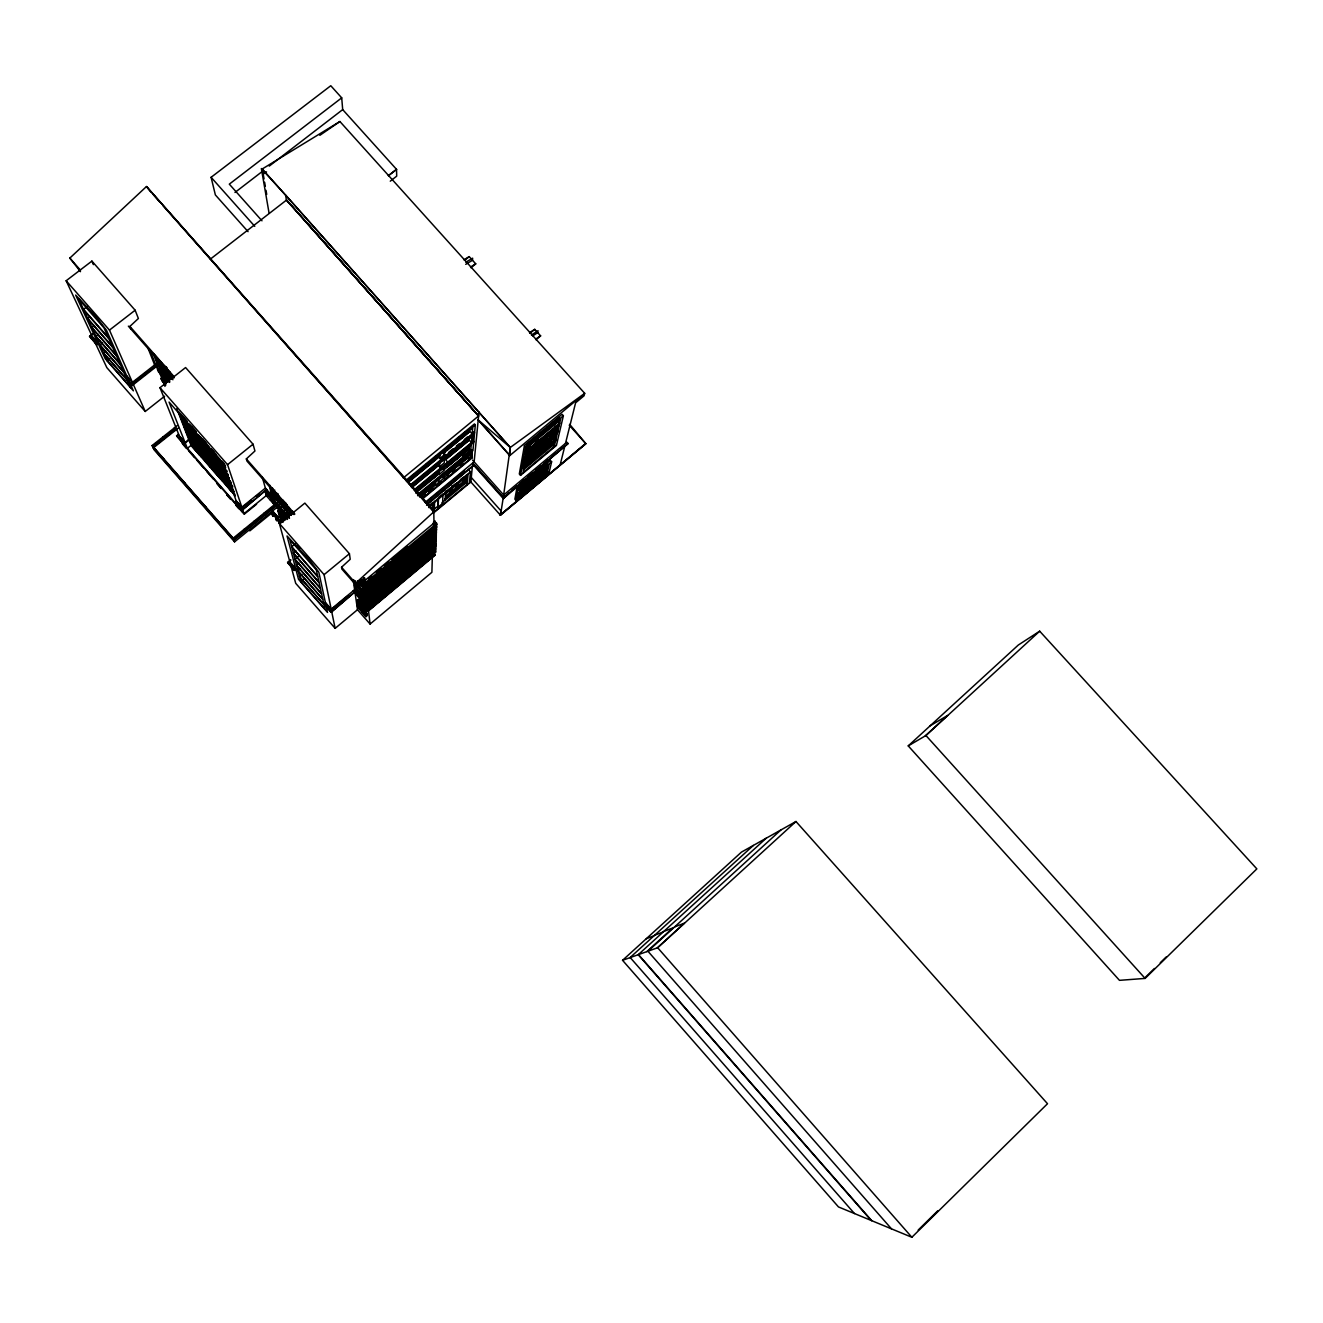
<?xml version="1.0" encoding="UTF-8"?>
<svg xmlns="http://www.w3.org/2000/svg" width="1323" height="1323" viewBox="0 0 1323 1323"><rect width="100%" height="100%" fill="white"/><g stroke="black" fill="none" stroke-linecap="round" stroke-linejoin="round"><path stroke-width="1.5" d="M428.635 360.137L286.611 200.005L210.324 259.143M419.887 495.86L425.857 490.916L425.874 488.948M425.989 481.125L425.956 483.077L424.948 481.952M426.932 482.267L426.965 480.315L434.407 474.18L434.341 476.164M431.695 484.284L426.849 488.137L426.816 490.122L434.076 484.119L434.126 482.118M432.373 555.395L431.893 572.297L370.093 624.059L357.491 609.721L355.077 592.886M433.249 524.999L433.283 523.676L433.944 524.421M433.994 523.098L433.795 511.786L162.729 205.363M411.436 487.559L435.019 468.11L435.118 464.737M408.129 482.134L435.201 459.842L435.3 456.418M434.589 501.367L434.374 508.809L433.712 508.065M419.771 497.134L435.085 484.466L435.151 482.167M435.366 476.512L416.381 491.147L435.366 476.512L435.432 474.213M364.321 584.915L436.788 524.636L434.854 521.08L433.332 522.337M370.093 624.059L368.141 607.522L435.846 550.947L435.813 552.138L366.802 609.837L368.042 611.259L435.052 555.247L433.845 552.915M434.672 547.143L435.895 549.756L368.009 606.447L365.065 603.09L364.933 602.015L436.143 542.48L434.92 539.817M434.754 544.729L435.978 547.358L367.761 604.313L364.668 599.865L367.761 604.313M436.061 544.927L434.837 542.281L436.061 544.927L365.991 603.238L366.124 604.313L367.596 603.073M365.595 599.981L365.462 598.889L436.243 540.016L435.002 537.32M435.085 534.806L436.325 537.518L365.198 596.69L365.33 597.798M435.168 532.259L436.425 534.988L364.123 595.466L367.248 599.981L364.123 595.466M435.25 529.696L436.507 532.441L364.652 592.224L364.784 593.349L436.458 533.715M364.503 591.083L364.371 589.942L436.607 529.861L435.35 527.1M436.64 528.572L364.238 588.801L364.09 587.66L436.689 527.265L436.739 525.959L365.495 585.246L365.644 586.42L362.403 581.723M436.788 524.636L434.854 521.08M443.007 493.777L442.577 503.401L438.161 507.056L437.863 498.754M443.999 474.692L443.85 478.231L438.806 482.399L438.938 478.876M444.032 466.986L443.866 470.525L439.153 474.428L439.269 470.905M444.363 459.098L444.197 462.951L439.55 466.787L439.683 462.951M444.726 450.68L444.545 454.583L439.798 458.486L440.013 452.681M438.161 507.056L438.508 497.498L441.502 495.017M446.777 455.129L446.612 458.552L468.325 440.642L467.548 439.765L445.818 457.675M445.272 494.008L445.404 491.131M445.239 499.796L445.619 492.222M468.375 447.025L468.177 449.423L446.942 466.969L447.091 463.844M467.681 455.277L467.466 457.692L446.86 474.725L446.926 471.55M449.82 492.834L450.068 488.567L450.713 493.826L449.82 492.834L445.57 496.357M457.609 483.771L451.887 488.799L451.623 493.066L450.911 489.212M452.731 459.048L452.615 461.082L451.341 459.66M451.904 488.501L452.086 485.607M453.591 460.272L453.706 458.238M455.592 464.39L460.106 460.652L459.957 462.703L453.954 467.697L454.087 465.646M456.402 487.377L456.7 483.06L457.278 488.369L456.402 487.377L450.746 492.073M460.487 479.637L463.331 477.289L464.224 478.281L458.519 483.308L458.205 487.608L457.526 483.738M460.206 454.798L460.354 452.764M461.33 451.953L461.181 454.004L459.924 452.582M462.967 481.936L463.315 477.586L463.844 482.928L462.967 481.936L457.311 486.616M444.578 499.052L464.29 482.697L464.671 478.05L465.349 478.794M465.613 475.652L464.952 483.441L464.29 482.697M441.998 502.757L465.845 482.978L466.523 475.007M443.486 477.835L468.408 457.229L468.722 453.557M443.503 470.112L469.119 448.96L469.433 445.289M432.902 512.911L467.168 484.466L468.044 474.51L429.975 506.064M422.384 498.308L469.946 458.965L470.442 453.475L420.532 494.736M417.407 494.736L470.69 450.713L471.17 445.239L415.802 490.949M471.6 455.079L472.096 449.721L472.261 457.791L423.128 498.44M473.799 441.386L474.51 433.679L473.651 432.72L472.939 440.443L473.799 441.386L414.909 489.99M469.384 483.292L470.442 471.815L468.425 469.549M414.033 489.923L472.857 441.419L473.7 442.362L473.039 449.539L418.101 494.934M411.519 484.731L474.593 432.737L475.321 424.898L474.461 423.922L405.748 480.481M472.41 465.878L470.889 481.952L433.497 512.993M472.724 463.05L503.484 497.564M478.976 412.065L474.147 461.826L425.047 502.492M569.684 424.369L585.857 443.718L500.243 514.994L500.904 510.761L471.302 477.504M470.145 481.175L500.474 515.242L503.451 496.423M565.5 443.354L575.588 402.837L584.071 395.775L584.7 393.328L339.912 121.518L262.268 168.964L510.281 447.472L503.666 495L566.889 442.196L568.113 443.552L503.335 498.589L508.859 492.768M527.116 450.895L523.081 472.609L554.254 446.579L560.704 418.696L528.059 445.851L527.116 450.895L559.48 423.955M524.421 445.586L519.311 473.981L520.551 475.37L556.421 445.438L563.383 415.736L562.077 414.281L524.421 445.586L525.727 447.058L520.551 475.37M516.797 488.501L514.879 499.168L516.069 500.507L549.028 472.906L551.625 461.76L550.401 460.404L516.797 488.501L518.004 489.874L516.069 500.507M526.885 445.95L527.216 444.148M518.467 497.895L520.501 486.484L527.96 480.249L527.182 484.201L519.757 490.403L518.963 489.51L549.144 464.456L546.945 474.047L518.467 497.895L518.55 493.529M547.557 464.853L545.523 473.832L518.831 496.175L518.765 492.636M519.311 489.758L519.84 486.847L522.8 484.383M532.375 453.954L532.044 455.674L530.771 454.269M532.441 453.624L532.789 451.904M533.797 446.711L533.45 448.464L532.177 447.025L525.248 452.797M534.211 444.594L533.864 446.364L525.529 453.309M535.269 439.269L534.905 441.072L533.599 439.616L530.804 441.948M526.322 488.551L525.529 487.658L518.169 493.826L518.963 494.719L526.322 488.551L527.083 484.648L519.674 490.85L518.881 489.957M543.637 448.53L544.894 449.936L531.829 460.834L531.383 463.1L530.126 461.694M533.004 454.88L532.078 451.738M533.748 451.093L533.417 452.83L532.144 451.408M534.773 445.884L534.426 447.654L533.152 446.215L540.578 440.03M535.898 440.245L536.245 438.442M527.679 487.41L528.456 483.507L536.146 477.074L535.319 481.026L527.679 487.41L526.885 486.517L534.525 480.133L535.352 476.181M527.745 482.151L528.555 483.06L529.349 479.091M528.555 483.06L536.245 476.627L537.088 472.609M538.478 471.451L537.618 475.47L545.291 469.053L546.201 464.985L543.108 467.581M544.894 449.936L544.398 452.234L543.158 450.829M545.473 447.273L544.977 449.605L531.896 460.503L530.639 459.114M546.597 442.114L546.217 443.866L544.944 442.461M548.185 434.721L547.805 436.524L546.515 435.085M548.648 432.571L548.268 434.391L534.839 445.553M549.822 427.147L549.425 428.999L548.135 427.544L545.126 430.041M546.432 446.479L545.919 448.811L553.179 442.758L551.923 441.353M547.176 443.073L547.557 441.32M547.623 440.972L550.963 436.755M549.161 433.911L548.764 435.714L547.49 434.275M550.815 426.337L550.418 428.172L549.111 426.734M535.881 478.992L543.488 472.625L544.381 468.607L544.299 473.502L536.675 479.885L537.518 475.933L545.192 469.516M518.236 495.497L544.911 473.171L546.945 464.175L528.704 479.439L529.299 480.117M554.916 428.106L555.313 426.287L556.603 427.726L556.189 429.528L554.916 428.106L548.979 433.051M517.872 497.216L546.349 473.369L548.102 465.696M551.856 441.684L553.113 443.089L552.584 445.404L551.327 444.015M554.899 435.184L554.502 436.954L553.229 435.548M554.982 434.854L555.395 433.068M558.356 420.069L557.926 421.921L556.636 420.482M523.379 469.897L553.014 445.19L554.238 439.831L555.495 441.237M524.751 462.521L554.767 437.516L555.594 433.911M526.008 455.459L556.454 430.107L557.297 426.403M560.026 465.365L564.656 446.761M918.162 1230.076L937.775 1210.777M911.861 1237.27L1047.518 1103.729L795.966 821.5L741.426 852.128L622.554 960.316L838.484 1206.94L911.861 1237.27L657.663 947.731L622.554 960.316M1145.701 977.052L1154.45 968.469M1160.271 962.747L1166.109 957.025M1145.123 978.408L1256.85 868.88L1039.68 631.187L1018.346 644.996L908.24 745.891L1119.473 980.343L1145.123 978.408L925.935 735.505L908.24 745.891M80.488 271.678L69.838 258.084L146.473 186.526L434.407 511.273L355.622 583.228L355.87 585.014L364.602 577.754L364.933 580.516L363.66 578.052L365.446 580.086L434.804 522.403M131.01 329.162L129.886 326.401L138.386 318.496L135.144 310.227L91.899 261.094L66.15 280.757L92.246 336.489L97.902 342.938L96.397 344.112L89.534 336.274L92.709 333.826M293.987 514.597L247.021 461.165L246.343 458.899L254.942 450.994L253.04 444.197L185.584 367.546L159.984 387.689L179.25 435.763M925.323 735.869L947.582 715.445L930.201 725.781M925.935 735.505L1039.68 631.187M355.87 585.014L341.847 569.055L341.549 567.22L350.215 559.282L349.421 553.725L304.869 503.104L279.467 523.809L289.902 562.01L295.691 568.625L294.351 570.428L295.839 569.204L291.209 563.912M780.868 829.984L647.923 951.237L891.47 1228.835M657.333 947.863L684.454 923.107L674.482 927.01M657.663 947.731L795.966 821.5M629.963 957.67L753.366 845.43M766.232 838.203L638.215 954.71L871.162 1220.451M646.815 951.617L672.795 927.936L663.683 931.491M368.505 608.894L366.835 610.151L366.703 609.01M368.042 611.259L358.202 599.501L356.747 600.708L357.078 602.99L365.429 612.499L366.868 611.309L366.587 609.06M435.085 554.304L367.662 611.094L373.913 605.868M512.034 490.122L516.78 486.153M519.939 483.507L524.685 479.538M527.86 476.892L532.607 472.923M535.765 470.277L540.512 466.324M543.67 463.678L548.417 459.709M551.592 457.063L556.338 453.094M561.084 449.125L564.243 446.479M377.022 603.255L434.142 555.528L433.332 554.254M568.113 443.552L503.352 497.696L474.742 465.58M365.032 614.782L366.454 613.591M358.252 606.463L365.115 615.493L367.149 613.558L361.212 606.81M357.69 607.224L359.112 606.033L358.847 604.098L357.408 605.306L357.69 607.224L365.958 616.65L367.381 615.46L367.149 613.558M522.635 485.442L519.575 488.005L520.187 488.683M525.678 482.895L539.387 471.435M542.447 468.871L547.011 465.051M518.004 489.874L551.625 461.76M539.784 472.46L544.381 468.607M524.288 491.28L529.002 487.344M500.243 514.994L585.626 443.47M500.474 515.242L585.857 443.718L569.237 425.196M363.56 590.984L366.719 595.548L363.693 592.109L365.082 589.711M525.942 455.84L547.242 438.111M550.285 435.581L554.85 431.778M358.335 582.087L366.19 591.034L366.058 589.876L436.557 531.151M539.47 445.223L524.272 457.874L525.562 459.313M542.513 442.692L547.061 438.889M363.693 592.109L365.214 590.852M527.232 455.724L531.796 451.937M534.839 449.407L539.387 445.619M359.707 596.293L361.179 595.052M365.346 591.976L363.974 594.341L366.984 597.764L354.101 582.153L353.77 579.838M523.925 459.957L557.644 431.926M524.206 460.487L557.463 432.72L556.189 431.298M524.14 460.817L557.363 433.117M359.939 597.963L361.411 596.739L357.971 592.82L356.499 594.044L356.251 592.357L363.378 601.882L364.85 600.642L362.552 598.046M365.049 596.425L363.56 597.665L363.279 595.449L364.768 594.209M524.9 461.777L554.949 436.722L556.206 438.145M357.607 601.882L359.046 600.675L365.81 608.365L366.024 610.135L364.586 611.342L364.354 609.572L357.607 601.882L357.855 603.685L359.294 602.478L359.046 600.675M365.578 595.201L436.375 536.262M524.685 462.901L551.526 440.526M357.078 602.99L358.516 601.8L358.202 599.501M357.739 602.792L359.178 601.585M526.058 462.703L535.583 454.451M538.742 451.821L543.472 447.869M366.024 597.516L364.52 598.773L365.892 596.425M366.851 596.656L436.276 538.759M524.371 465.63L555.941 439.302M555.759 440.079L524.239 466.374L522.982 464.952M523.776 466.986L555.677 440.476M363.263 601.055L366.157 598.624M522.8 468.094L530.936 461.314M364.238 603.073L363.974 600.923L365.446 599.683L365.71 601.849L364.238 603.073L355.705 593.349L355.391 591.149L356.863 589.926M522.75 468.408L530.87 461.628L530.424 463.893L529.183 462.488M553.113 443.089L545.853 449.142L545.341 451.441L544.1 450.052M367.116 598.872L436.193 541.256M364.801 600.94L366.273 599.699M367.215 599.832L365.859 602.163M358.45 607.919L359.889 606.728L363.213 610.515L361.791 611.706M360.981 605.736L362.419 604.528M365.065 603.09L436.11 543.72M291.077 566.36L295.707 583.327L335.149 628.359L357.491 609.721M361.229 607.522L362.667 606.314L366.868 611.309M365.33 605.223L366.669 602.941M374.31 597.549L377.419 594.953M399.116 576.828L417.721 561.299M420.83 558.719L425.477 554.833M428.569 552.237L433.233 548.367M367.629 603.238L436.011 546.151M361.592 610.267L363.015 609.076M366.388 606.43L367.86 605.206M368.009 606.447L367.893 605.388L435.929 548.565M364.354 609.572L365.81 608.365M365.429 612.499L365.148 610.267L388.532 590.769M391.674 588.156L405.764 576.365M408.906 573.752L413.603 569.816M416.745 567.203L421.442 563.284M424.567 560.654L429.28 556.735M354.101 582.153L355.606 580.896M364.387 597.665L367.513 602.163L354.911 587.825L354.581 585.576L356.085 584.319M366.008 584.799L362.254 580.532L363.808 579.242M526.752 444.379L535.683 437.103M536.675 436.276L544.249 429.975M546.961 427.577L559.397 417.241M359.724 583.84L358.202 585.113L361.956 590.885L364.933 588.57M355.589 587.66L357.094 586.42L355.722 588.52L355.474 586.8M362.535 582.103L360.997 583.377L361.229 585.163L357.657 581.111M525.727 447.058L563.383 415.736M354.614 589.661L331.197 609.142L324.085 574.662L278.971 523.015L277.598 517.955L279.021 516.797L283.089 521.427M348.528 595.35L331.296 609.671L335.149 628.359M358.434 586.866L359.955 585.609M363.66 585.146L362.138 586.42L361.841 584.105L363.378 582.815M365.065 581.707L363.66 584.171L436.838 523.313M368.704 578.697L371.813 576.1M376.46 572.231L381.123 568.361M384.232 565.764L388.896 561.895M392.005 559.315L407.534 546.382M362.7 584.071L365.909 588.735L362.849 585.246L364.238 582.798M527.513 447.372L558.372 421.69L559.679 423.145L527.265 450.118L525.959 448.662M527.364 448.166L530.44 445.603M535.071 441.75L538.147 439.186M331.064 612.317L354.382 592.307L331.064 612.317L324.019 604.264L325.491 603.04L330.138 608.332M364.652 586.271L363.13 587.544L364.52 585.13M355.705 593.349L357.177 592.125M356.383 593.2L357.855 591.976M361.741 589.132L363.263 587.875M559.298 424.848L526.984 451.738L525.678 450.3M549.243 433.564L556.685 427.379M367.083 593.944L363.412 589.843L364.801 587.429M525.463 453.64L559.116 425.593M359.195 592.489L360.683 591.249M362.568 589.843L364.09 588.586L364.354 590.852L362.849 592.109L362.568 589.843L356.284 582.699M392.948 564.921L432.174 532.259M526.157 454.699L556.636 429.297L557.926 430.736M446.86 474.725L467.466 457.692M426.618 502.194L464.704 470.657M448.067 484.797L451.226 482.184M455.955 478.264L459.114 475.668M426.601 504.245L474.296 464.737L426.585 505.27M429.462 505.369L432.489 502.856L433.365 503.865L428.834 507.619M445.801 491.809L450.085 488.27M452.433 486.318L455.294 483.953M429.198 506.014L470.442 471.815M445.256 494.289L450.978 489.262M432.952 510.265L437.582 506.428M411.519 485.607L474.51 433.679M412.214 485.376L434.225 467.234L435.019 468.11M412.478 485.64L471.947 436.607L471.418 442.56L469.285 440.179L445.603 459.709L447.736 462.107M411.966 487.443L438.475 465.58L439.55 466.787M300.834 581.64L299.643 577.076L324.019 604.892L324.978 609.192L300.834 581.64L303.248 579.656M419.904 486.136L416.861 488.65L416.877 490.585M414.909 490.883L473.7 442.362M416.695 491.197L438.244 473.402L439.153 474.428M415.687 493.082L438.773 474.014M462.769 456.385L470.624 449.903M420.449 493.578L424.931 489.874L425.857 490.916M445.901 472.543L452.069 467.449L452.995 468.491L446.827 473.584M418.101 495.96L472.923 450.663M324.085 574.662L349.421 553.725M420.664 495.364L435.085 484.466M421.772 495.778L438.806 482.399M422.302 497.514L425.46 494.885M428.635 492.255L433.398 488.336M436.557 485.706L441.32 481.77M444.495 479.158L449.241 475.222M452.416 472.592L455.592 469.979M460.338 466.043L463.513 463.414M468.259 459.494L471.435 456.865L472.261 457.791M294.963 559.133L293.508 553.543L319.141 582.765L320.298 588.007L294.963 559.133L298.766 556.007M296.517 565.086L295.112 559.646L320.414 588.503L321.539 593.63L296.517 565.086L299.031 563.036M403.234 477.983L478.595 415.984L286.611 200.005M425.94 464.538L428.884 462.124M456.716 439.203L459.412 436.987M463.116 433.944L465.812 431.711M411.503 476.594L414.678 473.981M447.157 447.24L451.887 443.354M455.029 440.757L459.759 436.855M298.039 570.908L296.65 565.599L321.638 594.11L322.746 599.087L298.039 570.908L300.519 568.873M406.624 481.473L475.321 424.898M446.992 450.118L469.053 431.959L467.647 430.372M408.708 481.985L438.707 457.278L439.798 458.486M442.196 457.758L445.338 455.162M448.497 452.565L453.227 448.662M456.385 446.066L459.544 443.47M464.274 439.567L467.432 436.97M410.659 484.631L473.651 432.72M299.527 576.58L298.171 571.404L322.845 599.567L323.92 604.429L299.527 576.58L301.958 574.562M535.931 339.73L540.627 335.877L534.74 329.344L529.481 332.751M291.738 546.73L289.935 539.817L316.296 569.849L317.718 576.348L291.738 546.73L295.641 543.521M293.375 553.014L291.887 547.275L317.834 576.878L319.025 582.252L293.375 553.014L295.939 550.897M294.351 570.428L287.686 562.804L290.647 559.646M287.686 562.804L290.812 560.241M288.414 563.234L289.902 562.01M529.928 333.247L534.74 329.344M417.423 568.89L433.2 555.974M273.084 516.301L272.34 513.638L273.745 512.481L274.489 515.16L273.084 516.301L271.463 512.448L272.885 511.29L277.598 516.665L280.162 524.371M277.78 507.321L279.252 506.114L279.666 507.668L278.194 508.859L277.367 505.766M249.799 530.887L272.257 512.613L273.712 514.267L272.29 515.408M278.624 498.622L276.342 496.009L275.349 496.82L278.773 500.722L280.509 499.366L280.096 497.779L279.517 500.177L283.238 504.427L284.974 503.021M280.029 507.982L281.005 507.189M284.098 520.716L278.971 514.879L277.913 510.959L279.368 509.768L281.964 512.712M280.162 508.942L281.634 507.734M287.471 508.131L287.868 509.669L284.495 505.849L285.487 505.039M283.85 506.825L284.842 506.014L284.329 508.677L280.145 502.591L284.329 508.677M273.001 516.02L274.423 514.879M285.503 505.717L287.025 504.493M287.223 510.331L284.991 507.784L285.603 505.485M280.972 512.018L282.444 510.827M283.535 510.81L285.007 509.62M278.971 514.879L281.104 513.126M278.392 519.592L276.987 520.749L276.176 517.822L277.598 516.665M287.802 512.629L285.57 510.099L286.562 509.289M286.545 509.835L288.05 508.611M280.063 515.821L281.518 514.647L284.247 517.756L282.808 518.93L279.252 512.778L285.222 519.575M276.11 519.575L277.532 518.418M282.841 514.167L281.882 514.961L281.551 513.721L283.8 517.161L284.759 516.367M276.987 520.749L276.193 519.84L277.598 518.699L274.489 515.16M281.997 515.904L283.453 514.73M284.213 515.705L285.685 514.515M279.467 521.841L280.889 520.683L279.798 523.032M285.57 517.293L284.61 518.07L284.296 516.846M288.166 515.16L286.694 516.367L287.455 519.41L277.102 507.9L276.027 503.914L277.499 502.707M290.845 513.126L292.35 511.902L292.896 514.134M278.971 523.015L280.393 521.874M266.584 494.57L268.056 493.38L268.552 495.149L267.081 496.34L266.088 492.817M271.579 491.197L273.084 489.973M180.193 438.145L182.177 443.089L244.011 513.655L267.263 494.802M244.209 514.25L256.596 504.212M274.771 490.122L273.778 490.932L277.731 496.704L278.243 494.074L277.251 494.885M269.016 496.142L270.487 494.951M272.207 493.512L273.696 492.288M275.267 491.958L274.258 492.768L277.731 496.704M272.753 495.563L274.258 494.355M271.976 497.051L271 497.845L268.42 493.694M275.812 494.025L274.82 494.835L278.26 498.754L274.39 493.231M275.928 494.488L274.936 495.298L278.773 500.722M269.991 499.647L271.463 498.457M272.803 497.977L271.827 498.771L271.43 497.316M273.299 497.547L274.787 496.34M273.414 498.275L271.943 499.482L272.902 502.955M274.291 497.729L272.819 498.936L269.578 487.046M278.905 501.185L279.897 500.375L276.457 496.472L275.465 497.266L279.401 503.054L275.978 499.168L272.571 488.055M272.687 500.111L274.159 498.903L275.267 502.988L273.795 504.179L266.353 495.712L265.179 491.577L272.687 500.111L273.795 504.179M272.422 501.219L275.416 498.688L289.588 514.829L288.116 516.036L284.561 501.946M277.847 497.167L278.839 496.357L273.646 490.453M275.978 499.168L276.954 498.374L276.457 496.472M273.993 502.475L277.135 507.238L234.568 541.851L233.195 538.18L276.094 503.335M276.309 504.162L233.493 538.957L152.558 446.413L174.686 428.884M276.507 504.906L233.758 539.652L152.939 447.24L175.016 429.727M276.689 505.535L233.973 540.247L153.253 447.935L178.274 428.09M278.591 505.204L280.079 503.997M282.725 502.393L278.508 496.307L282.725 502.393L283.717 501.582M280.641 504.476L281.617 503.666L285.321 507.883M283.238 504.427L283.833 502.045M244.011 513.655L242.043 507.817L236.304 501.268L234.816 502.459L236.073 500.607L223.604 464.224L169.063 402.06L184.955 442.279L178.01 434.357L176.819 436.276L183.748 444.197L188.974 440.03M262.186 476.76L265.377 488.104L241.828 507.172L227.539 464.654L159.984 387.689M242.043 507.817L251.453 500.193M256.149 496.39L259.291 493.859M241.795 510.43L266.618 489.51L241.795 510.43L187.353 448.332L185.237 443.007L179.531 436.491M232.501 486.004L228.995 482.002L230.252 480.993M228.366 483.077L218.775 470.74L228.366 483.077L229.607 482.085M221.106 472.758L219.85 473.766L220.743 476.247L229.425 486.153L228.581 483.705L229.822 482.713M232.732 488.071L230.02 484.962L231.26 483.97M229.64 486.765L220.958 476.875L230.268 488.567L229.64 486.765L230.863 485.773M231.045 490.85L221.834 479.339L231.045 490.85L232.269 489.857M233.129 489.444L231.889 490.436L231.277 488.634L233.973 491.709M235.362 495.761L232.683 492.702L233.906 491.709M226.696 471.071L224.298 468.325L225.572 467.3L223.041 464.687L224.331 463.645M223.57 473.369L228.581 479.091L227.324 480.1L218.56 470.095L219.8 469.086M470.905 267.742L475.751 263.856L469.218 256.629L463.976 259.788M222.826 467.052L213.83 456.815L214.872 459.726L223.819 469.93L222.826 467.052L224.1 466.027M219.105 471.964L210.77 460.983L209.53 461.975L219.089 474.362L218.212 471.881L219.453 470.872M227.539 464.654L253.04 444.197M219.635 473.121L220.875 472.129L228.366 480.662M219.32 475.007L210.688 465.15L219.982 476.842L219.32 475.007L220.561 473.998M227.887 474.577L225.505 471.848L226.779 470.823M220.743 476.247L221.983 475.238L229.425 483.738M226.547 481.952L222.843 477.719L220.809 479.158L220.197 477.471L221.437 476.478M229.077 478.066L226.713 475.37L227.986 474.345M222.429 481.026L223.67 480.034M231.343 482.614L227.821 478.579L229.077 477.57M229.292 478.198L228.036 479.207L228.995 482.002M227.556 480.729L228.796 479.72M212.275 452.416L211.167 449.274L220.263 459.643L221.321 462.736L212.275 452.416L213.565 451.375M218.146 467.201L216.889 468.193L208.158 458.238L209.414 457.229M223.819 467.449L213.598 456.137L214.888 455.112L222.595 463.893M218.097 471.186L209.282 461.33L210.539 460.338M214.872 459.726L216.145 458.717M464.555 260.366L469.218 256.629M210.456 464.505L211.697 463.513M209.977 465.812L200.649 455.178L210.622 467.532L209.977 465.812L211.217 464.82M211.382 467.036L212.606 466.043L217.534 471.649M216.145 463.315L215.103 460.404L224.034 470.575L225.026 473.452L216.145 463.315L217.419 462.306L221.222 466.639M220.809 479.158L212.242 469.384L213.466 468.408L215.914 471.203M227.324 480.1L226.365 477.305L217.319 466.606L218.576 465.58M222.595 466.391L221.553 463.397L222.843 462.372M201.642 453.541L199.69 455.079L191.719 445.983L192.96 445.008L209.745 465.167L199.69 452.598M186.08 431.364L187.238 434.391L195.374 443.652L196.614 442.643M195.622 444.33L187.502 435.069L196.565 446.827L195.622 444.33L196.879 443.321M201.559 440.195L200.385 437.003L209.447 447.323L210.572 450.465L201.559 440.195L202.849 439.17M195.887 438.161L194.613 439.17L195.655 441.899L205.429 453.442L206.504 456.352L197.028 445.537L198.268 444.545L206.405 453.806M199.045 449.092L197.805 450.085L196.813 447.488L198.07 446.496M213.185 455.344L202.948 443.999L204.238 442.973L211.912 451.722M198.218 448.695L199.459 447.703L208.885 458.453L207.645 459.445L197.276 446.198L208.951 460.768M198.053 450.73L190.016 441.584L198.781 452.664L198.053 450.73L199.293 449.754M204.288 447.67L203.196 444.693L212.143 454.88L213.185 457.808L204.288 447.67L205.561 446.645M199.442 451.953L198.467 449.357L208.819 462.637L199.442 451.953L200.683 450.961L208.72 460.123M205.627 451.325L204.536 448.348L213.416 458.469L214.475 461.413L205.627 451.325L206.901 450.316L211.945 456.071M201.311 456.931L202.551 455.939M211.895 454.202L210.804 451.143L212.093 450.118M216.889 468.193L215.881 465.349L206.851 454.665L208.108 453.657M176.819 436.276L178.307 435.102M195.374 443.652L194.249 440.675L185.815 430.686L187.072 429.677M187.238 434.391L188.494 433.382L195.275 441.105M202.667 443.354L191.537 431L192.827 429.975L201.328 439.649M191.273 432.819L190.115 429.777L181.797 420.301L183.004 423.393L191.273 432.819L192.546 431.811M193.952 435.565L192.695 436.573L191.537 433.514L192.811 432.505M188.494 437.615L189.735 436.607L196.465 444.296M192.96 434.738L191.802 431.695L201.509 442.758L202.601 445.752L192.96 434.738L194.233 433.729M183.748 444.197L188.693 439.302M193.985 439.997L192.943 437.268L194.216 436.259M189.503 440.245L190.744 439.253M197.805 450.085L189.768 440.906L191.008 439.931M194.365 438.492L193.208 435.432L202.849 446.43L203.957 449.423L194.365 438.492L195.639 437.466L202.832 445.669M194.249 440.675L195.506 439.683M190.777 443.536L192.017 442.56M187.353 448.332L191.041 445.388L176.769 408.526M195.655 441.899L196.912 440.89L203.725 448.662M198.665 435.035L199.856 438.26L179.994 415.637L181.301 414.595M191.372 430.455L181.532 419.573L182.806 418.564L189.95 426.684M234.568 541.851L154.113 449.82L152.145 445.504L177.265 425.576M183.004 423.393L184.277 422.384M192.695 436.573L184.476 427.213L185.749 426.204L192.778 434.225M189.851 429.065L188.643 425.89L189.933 424.865M165.739 379.734L167.211 378.576M170.419 377.237L169.179 378.213L168.352 376.03L170.948 378.99M165.871 381.272L167.343 380.114M165.855 385.109L165.143 383.257L168.021 380.66M95.157 342.69L106.832 367.629L145.232 411.47L164.614 396.205M155.965 366.884L132.283 385.456L131.936 384.662L155.651 366.074L168.104 380.693M157.42 358.12L156.164 359.112L159.901 363.378L161.158 362.386M169.923 381.917L156.412 366.537L157.9 365.363L153.451 353.952M161.34 374.111L161.952 375.649L157.487 369.613L158.975 368.456M167.244 370.688L165.987 371.68L162.084 367.215L163.324 366.223M163.01 369.63L162.299 367.777L166.913 374.078L163.01 369.63L164.25 368.654M166.648 367.232L165.375 368.224L164.664 366.339M160.414 362.899L165.077 369.249L166.334 368.257L165.623 366.388M165.987 371.68L165.292 369.812L166.549 368.836M163.903 375.12L162.415 376.294L161.671 374.392L163.159 373.218M166.301 370.655L165.59 368.786L170.237 375.137L166.301 370.655L167.558 369.679M166.202 372.243L167.459 371.25M167.227 373.069L166.516 371.217L171.147 377.535L167.227 373.069L168.484 372.094M161.472 379.188L163.92 377.27L167.244 381.057L164.813 382.975L165.392 384.48L162.067 380.693L161.009 378.543L162.464 377.402L166.599 382.099M166.549 381.818L163.969 376.344L165.458 375.186M170.75 378.444L168.137 375.467L169.394 374.492M132.283 385.456L125.238 377.022L126.743 375.848L132.416 382.314L109.462 330.105L66.15 280.757M125.602 377.816L127.091 376.658L130.497 380.528M130.911 383.488L156.131 363.759M390.268 181.185L396.702 176.141L396.536 169.361L342.69 109.611L341.714 97.852L330.783 85.73L211.101 177.299L215.368 194.928L248.062 231.657M147.035 371.945L132.763 383.124L145.232 411.47M109.71 358.765L107.262 360.666L130.349 387.027M102.45 342.938L99.953 344.89L123.568 371.829M106.287 351.306L103.822 353.224L127.157 379.866M90.741 337.663L92.246 336.489M91.155 338.506L92.643 337.348L98.299 343.782L96.794 344.956L89.534 336.274M98.53 334.372L96 336.34L119.897 363.61M109.462 330.105L135.144 310.227M90.377 316.561L87.781 318.578L112.273 346.51M94.512 325.574L91.932 327.558L116.143 355.159M341.714 97.852L229.309 184.145L261.987 220.809M234.981 192.463L262.731 171.114M269.247 166.103L342.69 109.611M87.467 306.308L83.514 309.35L108.321 337.63M339.912 121.518L319.835 135.326M263.211 174.156L266.551 171.874M532.772 335.893L537.684 332.602L537.998 330.733L531.433 335.033M535.65 339.135L540.627 335.877M427.312 358.599L478.595 415.984L286.38 200.17L285.652 195.126L510.281 447.472L509.752 455.608L478.215 419.986L509.917 455.476L584.7 393.328L510.281 447.472L478.215 419.937M470.508 267.048L475.751 263.856M465.713 264.335L472.476 260.251L472.625 258.2L465.845 262.202M654.075 935.708L646.269 938.735M663.236 931.905L654.802 935.196M285.586 195.159L261.359 168.55L269.065 213.102M556.454 430.107L557.744 431.53L525.76 458.171L524.487 456.733M554.767 437.516L556.024 438.922L524.454 465.249L523.18 463.844M553.014 445.19L554.254 446.579M547.838 471.567L549.028 472.906M544.497 468.16L545.291 469.053M525.396 451.788L526.686 453.243M543.488 472.625L544.299 473.502M530.573 459.428L531.829 460.834M524.421 457.113L525.694 458.552M524.206 458.254L525.479 459.693M524.057 459.015L525.347 460.454M535.451 475.718L536.245 476.627M523.313 463.083L524.586 464.505M522.899 465.332L524.173 466.738M522.767 466.076L524.024 467.482M534.525 480.133L535.319 481.026M527.662 482.614L528.456 483.507M526.372 483.308L527.182 484.201M473.733 431.761L474.593 432.737M308.209 224.364L477.272 414.512M469.119 448.96L470.69 450.713M468.177 449.423L446.942 466.969M465.911 447.637L467.168 449.059M460.503 445.57L461.28 446.446M472.543 460.073L504.906 496.39M468.408 457.229L469.946 458.965M472.625 464.092L503.335 498.589M465.564 456.303L466.473 457.328M211.101 177.299L254.777 226.332M459.991 460.884L460.917 461.909M459.031 461.677L459.957 462.703M444.545 454.583L443.47 453.359L470.029 431.48L472.179 433.911L472.724 427.875L409.204 480.183L409.27 483.887M453.028 466.655L453.954 467.697M465.845 482.978L467.168 484.466M433.795 458.254L435.201 459.842M442.957 477.239L443.85 478.231M433.15 483.077L434.076 484.119M150.706 191.785L146.473 186.526L433.795 511.786M153.385 194.812L160.066 202.336M435.383 525.793L436.689 527.265M435.3 528.39L436.607 529.861M434.969 538.577L436.243 540.016M433.812 553.857L435.052 555.247M365.595 581.277L366.918 582.781M360.832 579.921L365.495 585.246M359.294 581.194L361.841 584.105M362.982 586.403L366.058 589.876M363.279 588.702L366.322 592.158L365.065 595.582M366.951 592.82L368.241 594.292M69.838 258.084L80.505 270.223M129.886 326.401L174.338 376.972M246.343 458.899L294.847 514.085M341.549 567.22L355.622 583.228M154.46 354.729L162.101 363.428M162.398 363.792L168.633 370.853M286.793 505.419L283.039 500.127M356.085 584.187L361.956 590.885M286.909 505.882L283.519 502.012L286.231 506.395M128.348 326.136L173.941 378.014M155.419 357.21L165.077 369.249M361.096 591.596L363.726 594.589M279.103 498.606L282.841 502.856M286.347 506.841L284.098 504.278L284.495 505.849M165.292 369.812L161.356 365.346L162.084 367.215M354.581 585.576L363.279 595.449M287.967 510.132L284.61 506.296L284.991 507.784M157.338 362.138L161.786 368.241L158.065 364.007L159.322 363.031L158.595 361.162M171.362 378.097L167.442 373.632L168.137 375.467M276.954 498.374L280.377 502.26M287.339 510.777L285.107 508.23L285.57 510.099M158.28 364.569L162.845 371.002M161.423 369.051L170.254 379.106M157.9 365.363L170.006 379.304M265.377 488.104L273.299 497.117M268.139 491.693L270.802 494.736M355.391 591.149L363.974 600.923M364.933 602.015L367.893 605.388M368.489 605.917L369.729 607.34M160.017 369.646L162.117 372.028M271.347 497.018L289.456 517.888M365.198 604.164L368.141 607.522M154.642 364.916L169.146 381.437M289.423 518.351L265.129 490.701L288.232 517.458M365.264 604.694L353.142 590.885L368.274 608.563M163.969 376.344L169.294 382.413M276.027 503.914L287.802 517.326M157.487 369.613L161.671 374.392M158.247 371.531L162.415 376.294M359.575 601.932L362.155 605.074M362.932 605.769L365.512 608.911M362.237 605.736L359.476 601.27M363.048 606.662L365.595 609.556L365.413 608.018M166.285 382.794L162.464 377.402M359.294 602.478L361.543 605.041M277.913 510.959L285.669 519.79M356.747 600.708L365.148 610.267M161.009 378.543L165.143 383.257M161.737 380.412L164.829 383.935M357.408 605.306L365.71 614.765L365.958 616.65M280.608 519.641L282.973 522.337M273.745 512.481L276.871 516.036L275.465 517.194L276.193 519.84M277.598 517.955L281.667 522.585M278.905 519.724L281.27 522.436M271.463 512.448L276.176 517.822M95.239 315.172L97.67 317.95M296.997 545.076L299.709 548.169M306.324 555.71L309.367 558.951M178.423 411.569L187.271 421.425M191.372 426.089L196.251 431.662M202.717 439.236L206.603 443.668M210.919 448.58L216.112 454.517M221.751 460.933L224.182 463.695M179.911 413.669L187.138 421.888L188.379 425.179M196.217 432.241L188.842 423.84L190.082 427.114M225.621 465.762L221.983 461.611L223.041 464.687M188.643 425.89L180.275 416.348L181.532 419.573M210.804 451.143L201.807 440.89L202.948 443.999M221.553 463.397L212.523 453.094L213.598 456.137M225.687 468.094L223.273 465.349L224.298 468.325M226.911 471.716L224.513 468.987L225.505 471.848M83.878 310.161L108.668 338.423M191.537 433.514L183.269 424.104L184.476 427.213M228.118 475.222L225.72 472.509L226.713 475.37M188.445 431.232L193.886 437.433M209.365 455.095L216.906 463.678L215.649 464.687L214.706 462.074L205.875 452.003L206.851 454.665M219.833 467.019L227.407 475.652L226.15 476.677L225.257 474.097L216.377 463.976L217.319 466.606M192.943 437.268L184.74 427.908L185.815 430.686M194.613 439.17L204.205 450.101L205.181 452.78M229.309 478.711L226.928 476.015L227.821 478.579M88.145 319.372L112.62 347.271M211.779 461.744L219.221 470.244L217.981 471.236L208.389 458.899L209.282 461.33M201.046 449.903L203.742 452.962M232.716 486.632L229.21 482.63L230.02 484.962M195.027 444.511L197.706 447.554M92.296 328.336L116.474 355.904M196.813 447.488L188.742 438.277L189.768 440.906M209.53 461.975L218.212 471.881M219.85 473.766L228.581 483.705M196.019 447.108L198.682 450.151M202.981 455.062L208.306 461.148M233.774 491.098L230.235 485.591M219.585 475.387L222.032 478.182M228.581 485.64L231.045 488.452M220.197 477.471L211.614 467.664L212.242 469.384M234.799 494.124L232.104 491.048L232.683 492.702M638.496 954.611L871.758 1220.699M96.347 337.084L120.228 364.321M191.041 445.388L234.981 495.513M100.3 345.617L123.882 372.54M236.073 500.607L243.068 508.578M332.437 610.564L325.375 602.494L323.887 603.735L330.965 611.805M125.238 377.022L131.936 384.662M176.521 435.548L183.467 443.47M234.584 501.797L241.58 509.785M287.521 562.225L294.202 569.849M104.153 353.952L127.455 380.561M182.458 443.784L186.477 448.381M189.172 451.441L194.531 457.56M197.226 460.636L203.94 468.292M206.62 471.352L213.334 479.009M217.352 483.606L221.388 488.204M226.762 494.339L230.781 498.936M236.156 505.072L242.87 512.729M217.088 483.871L221.173 488.534M226.613 494.752L230.698 499.416M236.139 505.618L238.851 508.727M630.228 957.571L854.476 1213.555M152.145 445.504L233.195 538.18M107.593 361.377L78.818 299.196L103.971 327.872L130.646 387.705M163.275 458.221L164.333 460.602M174.156 470.657L175.165 473.006M163.242 436.706L164.3 439.17M184.41 482.399L185.385 484.681M91.899 261.094L93.387 264.617M195.721 495.331L196.647 497.564M174.305 427.941L175.314 430.438M205.445 506.444L206.322 508.627M147.944 347.982L154.956 365.743M214.276 516.532L215.12 518.699M159.289 371.846L164.995 386.382M149.681 349.437L156.412 366.537M153.633 353.506L159.157 366.802M178.721 412.296L179.994 415.637M191.719 445.983L191.041 444.197L199.69 455.079M159.471 360.435L160.199 362.32M223.736 527.364L224.546 529.465M158.214 359.013L158.958 360.914M159.173 361.493L159.901 363.378M163.424 364.933L164.135 366.818M169.526 372.309L171.659 377.965M191.537 431L190.347 427.825L200.104 438.955L201.245 442.064M195.903 442.577L197.028 445.537M166.863 367.811L171.196 379.155M169.972 372.061L172.883 379.767M207.099 455.344L208.158 458.238M217.534 467.251L218.56 470.095M244.226 529.217L244.953 531.317M236.304 501.268L237.942 506.081M254.214 521.113L254.892 523.246M264.17 513.026L264.798 515.193M272.885 511.29L273.712 514.267M268.503 494.008L268.916 495.464M269.991 485.376L273.927 499.896M278.012 494.405L278.392 495.844M276.739 492.966L277.119 494.422M285.735 513.605L286.049 514.829M284.925 512.663L285.239 513.903M285.619 502.575L288.976 515.97M288.563 507.089L290.465 514.763L288.464 507.172M289.935 509.421L291.391 515.342M292.598 510.992L292.929 512.398M262.897 172.42L262.268 168.964L264.054 178.903M264.617 182.243L265.311 186.278M266.022 190.33L266.717 194.382M353.158 579.606L354.68 590.223M354.663 581.078L354.911 582.864M362.452 594.738L362.684 596.441M365.115 615.493L366.355 612.88L366.537 614.302M362.254 580.532L362.105 579.342L365.363 584.071M365.975 612.532L366.124 613.74M432.472 503.153L433.249 508.313L432.472 503.153M165.309 371.416L164.069 372.391L163.225 370.192L167.955 376.823L169.212 375.848L165.309 371.416M396.536 169.361L388.416 175.694L396.536 169.361M157.635 358.698L156.379 359.691L160.844 365.81L157.123 361.576L158.363 360.584L157.635 358.698M283.354 504.873L279.633 500.64L283.734 506.362L283.354 504.873M95.818 316.577L75.659 295.062L105.195 358.649L133.391 390.831L106.452 330.155L95.818 316.577M309.45 560.009L287.041 535.964L298.518 579.325L327.525 612.433L318.81 572.164L309.45 560.009"/></g></svg>
